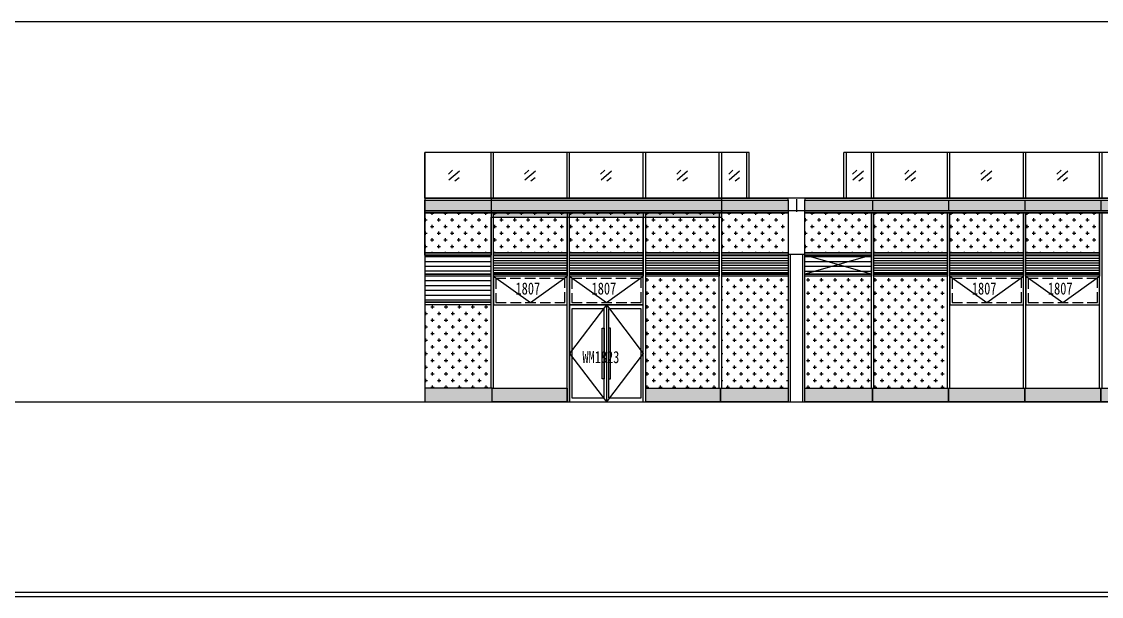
# Model space of a CAD drawing. Extents: x -483182 to 812890, y -390528 to -214858.
# Drawn here: x 229350 to 254905, y -390528 to -376928 of the extents above; entities that cross this region are included whole.
import ezdxf

# ---------------------------------------------------------------- set-up
doc = ezdxf.new("R2010")
doc.units = 0
doc.header["$LTSCALE"] = 1000
doc.header["$MEASUREMENT"] = 0
doc.linetypes.add('DASH', pattern=[0.35, 0.25, -0.1])
doc.layers.add('04-不打印_辅助线', color=165, linetype='Continuous', plot=False)
for name, color, linetype in [('05-填充_156', 156, 'Continuous'), ('05-填充_168', 168, 'Continuous'), ('05-填充_18', 18, 'Continuous'), ('A-C_窗', 140, 'Continuous'), ('A-C_门', 150, 'Continuous'), ('A-E_栏杆', 232, 'Continuous'), ('D-铝板', 181, 'Continuous'), ('外墙百叶', 162, 'Continuous')]:
    doc.layers.add(name, color=color, linetype=linetype)
doc.styles.add('_TCH_AXIS', font='STXIHEI_0.TTF', dxfattribs={"width": 0.75})
doc.styles.get("Standard").update_dxf_attribs({"font": 'STXIHEI_0.TTF', "width": 0.75})
pattern_1 = [(0, (-247690.5, 385628.43), (158.75, 158.75), [79.375, -238.125]), (90, (-247650.81, 385588.74), (-158.75, 158.75), [79.375, -238.125])]
pattern_2 = [(0, (-282688, 316229.43), (0, 114.3), [])]

# ---------------------------------------------------------------- blocks, each defined once
blk = doc.blocks.new('jmhrsdhj')
for p, q in [((-200, 3500), (-200, 0)), ((-150, 3500), (-150, 0)), ((150, 0), (150, 3500)), ((200, 0), (200, 3500))]:
    blk.add_line(p, q)
blk.add_lwpolyline([(-200, 3500), (200, 3500), (200, 4525), (-200, 4525)], close=True)
blk = doc.blocks.new('*U139')
at = {"layer": '05-填充_168'}
h = blk.add_hatch(color=256, dxfattribs=at)
h.dxf.hatch_style = 1
h.paths.add_polyline_path([(0, 300), (8600, 300), (8600, 50), (0, 50)])
for points in [[(0, 350), (8600, 350)], [(0, 300), (8600, 300)], [(0, 50), (8600, 50)], [(0, 0), (8600, 0)]]:
    blk.add_lwpolyline(points)
for points in [[(0, 300), (8600, 300), (8600, 350), (0, 350)], [(0, 300), (8600, 300), (8600, 50), (0, 50)], [(8600, 0), (0, 0), (0, 50), (8600, 50)]]:
    blk.add_lwpolyline(points, close=True)
blk = doc.blocks.new('*U167')
at = {"layer": 'A-C_窗'}
blk.add_line((0, 125), (0, -125), dxfattribs=at)
blk = doc.blocks.new('*U168')
at = {"layer": 'A-C_窗', "color": 0, "linetype": 'ByBlock', "lineweight": -2, "transparency": 16777216}
for p in [(0, 0), (1800, 0), (3600, 0), (5400, 0)]:
    blk.add_blockref('*U167', p, dxfattribs=at)
blk = doc.blocks.new('A$C5BC7050D')
for points in [[(-1735, 0), (5, 0), (5, 2300), (-1735, 2300)], [(-915, 100), (-915, 2200), (-1685, 2200), (-1685, 100)], [(-815, 100), (-45, 100), (-45, 2200), (-815, 2200)], [(-915, 550), (-965, 550), (-965, 1750), (-915, 1750)], [(-815, 550), (-765, 550), (-765, 1750), (-815, 1750)]]:
    blk.add_lwpolyline(points, close=True)
for points in [[(-865, 2300), (-1735, 1150), (-865, 0)], [(-865, 2300), (-865, 0)], [(-865, 2300), (5, 1150), (-865, 0)]]:
    blk.add_lwpolyline(points)
at = {"layer": '04-不打印_辅助线', "style": '_TCH_AXIS', "width": 0.75}
blk.add_text('WM1823', height=285.4, dxfattribs=at).set_placement((-1433, 920))
blk = doc.blocks.new('jtrsytrs')
at = {"layer": 'A-E_栏杆'}
for points in [[(861, -416), (763, -507)], [(1020, -435), (773, -648)], [(1016, -596), (911, -679)]]:
    blk.add_lwpolyline(points, dxfattribs=at)
blk = doc.blocks.new('*U165')
at = {"layer": 'A-C_窗'}
blk.add_blockref('jtrsytrs', (-907, 533), dxfattribs=at)
blk = doc.blocks.new('*U164')
at = {"layer": 'A-E_栏杆'}
for p, q in [((-30, -537.5), (-30, 537.5)), ((30, -537.5), (30, 537.5))]:
    blk.add_line(p, q, dxfattribs=at)
blk = doc.blocks.new('A$C58EF75E210')
at = {"layer": '05-填充_18'}
h = blk.add_hatch(color=256, dxfattribs=at)
h.dxf.hatch_style = 1
h.paths.add_polyline_path([(0, -100), (5460, -100), (5460, 350), (0, 350)])
blk.add_lwpolyline([(0, -100), (5460, -100), (5460, 350), (0, 350)], close=True)
blk = doc.blocks.new('ccc')
at = {"layer": 'A-C_窗'}
for points in [[(1600, 325), (0, 325), (0, 0), (1600, 0)], [(1600, 325), (3370, 325), (3370, 0), (1600, 0)], [(5230, 325), (7000, 325), (7000, 0), (5230, 0)], [(7000, 325), (8600, 325), (8600, 0), (7000, 0)], [(9000, 325), (10600, 325), (10600, 0), (9000, 0)], [(10600, 325), (12400, 325), (12400, 0), (10600, 0)], [(12400, 325), (14200, 325), (14200, 0), (12400, 0)], [(14200, 325), (16000, 325), (16000, 0), (14200, 0)], [(16000, 325), (17600, 325), (17600, 0), (16000, 0)]]:
    blk.add_lwpolyline(points, close=True, dxfattribs=at)
blk = doc.blocks.new('A$C2E0A5E3B')
blk.add_lwpolyline([(-5, 0), (1735, 0), (1735, 675), (-5, 675)], close=True)
for points in [[(-5, 675), (865, 50)], [(865, 50), (1735, 675)]]:
    blk.add_lwpolyline(points)
at = {"linetype": 'DASH'}
blk.add_lwpolyline([(45, 50), (1685, 50), (1685, 625), (45, 625)], close=True, dxfattribs=at)
at = {"layer": '04-不打印_辅助线', "width": 0.75}
blk.add_text('1807', height=285.4, dxfattribs=at).set_placement((514, 242))
blk = doc.blocks.new('*U155')
at = {"layer": 'A-C_窗'}
blk.add_blockref('A$C2E0A5E3B', (-865, -337.5), dxfattribs=at)
blk = doc.blocks.new('*U166')
at = {"layer": 'A-C_窗'}
blk.add_blockref('A$C2E0A5E3B', (-865, -337.5), dxfattribs=at)
blk = doc.blocks.new('kiufyujytd')
at = {"layer": '05-填充_156'}
h = blk.add_hatch(dxfattribs=at)
h.set_pattern_fill('CROSS', color=136, scale=100)
h.set_pattern_definition([(0, (-40217, 315929.43), (158.75, 158.75), [79.375, -238.125]), (90, (-40177.32, 315889.74), (-158.75, 158.75), [79.375, -238.125])])
h.paths.add_polyline_path([(-8800, 4175), (-7230, 4175), (-7230, 3225), (-8800, 3225)])
h = blk.add_hatch(dxfattribs=at)
h.set_pattern_fill('CROSS', color=136, scale=100)
h.set_pattern_definition([(0, (-38417, 315929.43), (158.75, 158.75), [79.375, -238.125]), (90, (-38377.32, 315889.74), (-158.75, 158.75), [79.375, -238.125])])
h.paths.add_polyline_path([(-7170, 4175), (-5430, 4175), (-5430, 3225), (-7170, 3225)])
h = blk.add_hatch(dxfattribs=at)
h.set_pattern_fill('CROSS', color=136, scale=100)
h.set_pattern_definition([(0, (-36617, 315929.43), (158.75, 158.75), [79.375, -238.125]), (90, (-36577.32, 315889.74), (-158.75, 158.75), [79.375, -238.125])])
h.paths.add_polyline_path([(-5370, 4175), (-3630, 4175), (-3630, 3225), (-5370, 3225)])
h = blk.add_hatch(dxfattribs=at)
h.set_pattern_fill('CROSS', color=136, scale=100)
h.set_pattern_definition([(0, (-34817, 315929.43), (158.75, 158.75), [79.375, -238.125]), (90, (-34777.32, 315889.74), (-158.75, 158.75), [79.375, -238.125])])
h.paths.add_polyline_path([(-3570, 4175), (-1830, 4175), (-1830, 3225), (-3570, 3225)])
h = blk.add_hatch(dxfattribs=at)
h.set_pattern_fill('CROSS', color=136, scale=100)
h.set_pattern_definition([(0, (-33187, 315929.43), (158.75, 158.75), [79.375, -238.125]), (90, (-33147.32, 315889.74), (-158.75, 158.75), [79.375, -238.125])])
h.paths.add_polyline_path([(-1770, 4175), (-200, 4175), (-200, 3225), (-1770, 3225)])
h = blk.add_hatch(dxfattribs=at)
h.set_pattern_fill('CROSS', color=136, scale=100)
h.set_pattern_definition([(0, (-31217, 315929.43), (158.75, 158.75), [79.375, -238.125]), (90, (-31177.32, 315889.74), (-158.75, 158.75), [79.375, -238.125])])
h.paths.add_polyline_path([(200, 4175), (1770, 4175), (1770, 3225), (200, 3225)])
h = blk.add_hatch(dxfattribs=at)
h.set_pattern_fill('CROSS', color=136, scale=100)
h.set_pattern_definition([(0, (-29417, 315929.43), (158.75, 158.75), [79.375, -238.125]), (90, (-29377.32, 315889.74), (-158.75, 158.75), [79.375, -238.125])])
h.paths.add_polyline_path([(1830, 4175), (3570, 4175), (3570, 3225), (1830, 3225)])
h = blk.add_hatch(dxfattribs=at)
h.set_pattern_fill('CROSS', color=136, scale=100)
h.set_pattern_definition([(0, (-27617, 315929.43), (158.75, 158.75), [79.375, -238.125]), (90, (-27577.32, 315889.74), (-158.75, 158.75), [79.375, -238.125])])
h.paths.add_polyline_path([(3630, 4175), (5370, 4175), (5370, 3225), (3630, 3225)])
h = blk.add_hatch(dxfattribs=at)
h.set_pattern_fill('CROSS', color=136, scale=100)
h.set_pattern_definition([(0, (-25817, 315929.43), (158.75, 158.75), [79.375, -238.125]), (90, (-25777.32, 315889.74), (-158.75, 158.75), [79.375, -238.125])])
h.paths.add_polyline_path([(5430, 4175), (7170, 4175), (7170, 3225), (5430, 3225)])
h = blk.add_hatch(dxfattribs=at)
h.set_pattern_fill('LINE', color=256, scale=60)
h.set_pattern_definition([(0, (-5914, 2725), (0, 57.15), [])])
h.paths.add_polyline_path([(-7170, 3175), (-5430, 3175), (-5430, 2725), (-7170, 2725)])
h = blk.add_hatch(dxfattribs=at)
h.set_pattern_fill('LINE', color=256, scale=60)
h.set_pattern_definition([(0, (-4114, 2725), (0, 57.15), [])])
h.paths.add_polyline_path([(-5370, 3175), (-3630, 3175), (-3630, 2725), (-5370, 2725)])
h = blk.add_hatch(dxfattribs=at)
h.set_pattern_fill('LINE', color=256, scale=60)
h.set_pattern_definition([(0, (-2314, 2725), (0, 57.15), [])])
h.paths.add_polyline_path([(-3570, 3175), (-1830, 3175), (-1830, 2725), (-3570, 2725)])
h = blk.add_hatch(dxfattribs=at)
h.set_pattern_fill('LINE', color=256, scale=60)
h.set_pattern_definition([(0, (-684, 2725), (0, 57.15), [])])
h.paths.add_polyline_path([(-1770, 3175), (-200, 3175), (-200, 2725), (-1770, 2725)])
h = blk.add_hatch(dxfattribs=at)
h.set_pattern_fill('LINE', color=256, scale=60)
h.set_pattern_definition([(0, (3086, 2725), (0, 57.15), [])])
h.paths.add_polyline_path([(1830, 3175), (3570, 3175), (3570, 2725), (1830, 2725)])
h = blk.add_hatch(dxfattribs=at)
h.set_pattern_fill('LINE', color=256, scale=60)
h.set_pattern_definition([(0, (4886, 2725), (0, 57.15), [])])
h.paths.add_polyline_path([(3630, 3175), (5370, 3175), (5370, 2725), (3630, 2725)])
h = blk.add_hatch(dxfattribs=at)
h.set_pattern_fill('LINE', color=256, scale=60)
h.set_pattern_definition([(0, (6686, 2725), (0, 57.15), [])])
h.paths.add_polyline_path([(5430, 3175), (7170, 3175), (7170, 2725), (5430, 2725)])
h = blk.add_hatch(dxfattribs=at)
h.set_pattern_fill('CROSS', color=136, scale=100)
h.set_pattern_definition(pattern_1)
h.paths.add_polyline_path([(3570, 2675), (1830, 2675), (1830, 25), (3570, 25)])
h.paths.add_polyline_path([(1770, 25), (200, 25), (200, 2675), (1770, 2675)])
h.paths.add_polyline_path([(-200, 2675), (-1770, 2675), (-1770, 25), (-200, 25)])
h.paths.add_polyline_path([(-1830, 25), (-3570, 25), (-3570, 2675), (-1830, 2675)])
h = blk.add_hatch(dxfattribs=at)
h.set_pattern_fill('CROSS', color=136, scale=100)
h.set_pattern_definition(pattern_1)
h.paths.add_polyline_path([(-7230, 2000), (-8800, 2000), (-8800, 25), (-7230, 25)])
at = {"layer": '05-填充_168'}
h = blk.add_hatch(color=256, dxfattribs=at)
h.dxf.hatch_style = 1
h.paths.add_polyline_path([(57630, -300), (60008, -300), (60008, 25), (57630, 25)])
h.paths.add_polyline_path([(54200, 25), (55770, 25), (55770, -300), (54200, -300)])
h.paths.add_polyline_path([(45200, -300), (53800, -300), (53800, 25), (45200, 25)])
h.paths.add_polyline_path([(43230, -300), (44800, -300), (44800, 25), (43230, 25)])
h.paths.add_polyline_path([(36200, 25), (37770, 25), (37770, -300), (36200, -300)])
h.paths.add_polyline_path([(27200, -300), (35800, -300), (35800, 25), (27200, 25)])
h.paths.add_polyline_path([(23430, -300), (26800, -300), (26800, 25), (23430, 25)])
h.paths.add_polyline_path([(18200, -300), (21570, -300), (21570, 25), (18200, 25)])
h.paths.add_polyline_path([(14430, -300), (17800, -300), (17800, 25), (14430, 25)])
h.paths.add_polyline_path([(9200, -300), (12570, -300), (12570, 25), (9200, 25)])
h.paths.add_polyline_path([(200, -300), (8800, -300), (8800, 25), (200, 25)])
h.paths.add_polyline_path([(-3570, -300), (-200, -300), (-200, 25), (-3570, 25)])
h.paths.add_polyline_path([(-5430, -300), (-8800, -300), (-8800, 25), (-5430, 25)])
at = {"layer": '外墙百叶'}
h = blk.add_hatch(dxfattribs=at)
h.set_pattern_fill('LINE', color=256, scale=120)
h.set_pattern_definition(pattern_2)
h.paths.add_polyline_path([(-8800, 2725), (-7230, 2725), (-7230, 3175), (-8800, 3175)])
h = blk.add_hatch(dxfattribs=at)
h.set_pattern_fill('LINE', color=256, scale=120)
h.set_pattern_definition([(0, (15101.5, 72424), (0, 114.3), [])])
h.paths.add_polyline_path([(200, 3175), (1770, 3175), (1770, 2725), (200, 2725)])
h = blk.add_hatch(dxfattribs=at)
h.set_pattern_fill('LINE', color=256, scale=120)
h.set_pattern_definition(pattern_2)
h.paths.add_polyline_path([(-8800, 2060), (-7230, 2060), (-7230, 2675), (-8800, 2675)])
for points in [[(-8800, 4175), (-7230, 4175), (-7230, 3225), (-8800, 3225)], [(-7170, 4175), (-5430, 4175), (-5430, 3225), (-7170, 3225)], [(-5370, 4175), (-3630, 4175), (-3630, 3225), (-5370, 3225)], [(-3570, 4175), (-1830, 4175), (-1830, 3225), (-3570, 3225)], [(-1770, 4175), (-200, 4175), (-200, 3225), (-1770, 3225)], [(200, 4175), (1770, 4175), (1770, 3225), (200, 3225)], [(1830, 4175), (3570, 4175), (3570, 3225), (1830, 3225)], [(3630, 4175), (5370, 4175), (5370, 3225), (3630, 3225)], [(5430, 4175), (7170, 4175), (7170, 3225), (5430, 3225)], [(-7230, 3175), (-8800, 3175), (-8800, 3225), (-7230, 3225)], [(-5430, 3175), (-7170, 3175), (-7170, 3225), (-5430, 3225)], [(-7170, 3175), (-5430, 3175), (-5430, 2725), (-7170, 2725)], [(-3630, 3175), (-5370, 3175), (-5370, 3225), (-3630, 3225)], [(-5370, 3175), (-3630, 3175), (-3630, 2725), (-5370, 2725)], [(-1830, 3175), (-3570, 3175), (-3570, 3225), (-1830, 3225)], [(-3570, 3175), (-1830, 3175), (-1830, 2725), (-3570, 2725)], [(-200, 3175), (-1770, 3175), (-1770, 3225), (-200, 3225)], [(-1770, 3175), (-200, 3175), (-200, 2725), (-1770, 2725)], [(1770, 3175), (200, 3175), (200, 3225), (1770, 3225)], [(200, 3175), (1770, 3175), (1770, 2725), (200, 2725)], [(3570, 3175), (1830, 3175), (1830, 3225), (3570, 3225)], [(1830, 3175), (3570, 3175), (3570, 2725), (1830, 2725)], [(5370, 3175), (3630, 3175), (3630, 3225), (5370, 3225)], [(3630, 3175), (5370, 3175), (5370, 2725), (3630, 2725)], [(7170, 3175), (5430, 3175), (5430, 3225), (7170, 3225)], [(5430, 3175), (7170, 3175), (7170, 2725), (5430, 2725)], [(-5430, 2675), (-7170, 2675), (-7170, 2725), (-5430, 2725)], [(-3630, 2675), (-5370, 2675), (-5370, 2725), (-3630, 2725)], [(-1830, 2675), (-3570, 2675), (-3570, 2725), (-1830, 2725)], [(-200, 2675), (-1770, 2675), (-1770, 2725), (-200, 2725)], [(1770, 2675), (200, 2675), (200, 2725), (1770, 2725)], [(3570, 2675), (1830, 2675), (1830, 2725), (3570, 2725)], [(5370, 2675), (3630, 2675), (3630, 2725), (5370, 2725)], [(7170, 2675), (5430, 2675), (5430, 2725), (7170, 2725)]]:
    blk.add_lwpolyline(points, close=True)
for points in [[(-8800, 3225), (-7230, 3225)], [(-8800, 3175), (-7230, 3175)], [(-7170, 3225), (-5430, 3225)], [(-7170, 3175), (-5430, 3175)], [(-5370, 3225), (-3630, 3225)], [(-5370, 3175), (-3630, 3175)], [(-3570, 3225), (-1830, 3225)], [(-3570, 3175), (-1830, 3175)], [(-1770, 3225), (-200, 3225)], [(-1770, 3175), (-200, 3175)], [(200, 3225), (1770, 3225)], [(200, 3175), (1770, 3175)], [(1830, 3225), (3570, 3225)], [(1830, 3175), (3570, 3175)], [(3630, 3225), (5370, 3225)], [(3630, 3175), (5370, 3175)], [(5430, 3225), (7170, 3225)], [(5430, 3175), (7170, 3175)]]:
    blk.add_lwpolyline(points)
at = {"layer": 'A-C_窗'}
for p, q in [((-8800, 4525), (-8800, 5600)), ((0, 4500), (0, 4200)), ((1770, 25), (1770, 4175)), ((1830, 25), (1830, 4175)), ((3570, 25), (3570, 4175)), ((3630, 25), (3630, 4175)), ((5370, 25), (5370, 4175)), ((5430, 25), (5430, 4175)), ((7170, 25), (7170, 4175)), ((7230, 25), (7230, 4175)), ((-7230, 25), (-7230, 4075)), ((-7170, 25), (-7170, 4075)), ((-5430, -300), (-5430, 4075)), ((-5370, -300), (-5370, 4075)), ((-3630, -300), (-3630, 4075)), ((-3570, -300), (-3570, 4075)), ((-1830, 25), (-1830, 4075)), ((-1770, 25), (-1770, 4075)), ((-7230, 2725), (-8800, 2725)), ((-7230, 2675), (-8800, 2675)), ((-7230, 2060), (-8800, 2060)), ((-7230, 2000), (-8800, 2000))]:
    blk.add_line(p, q, dxfattribs=at)
for points in [[(-1120, 5600), (-8800, 5600), (-8800, -300), (44970, -300)], [(44970, 5600), (1120, 5600)]]:
    blk.add_lwpolyline(points, dxfattribs=at)
at = {"layer": '外墙百叶'}
for p, q in [((1770, 3175), (200, 2725)), ((1770, 2725), (200, 3175))]:
    blk.add_line(p, q, dxfattribs=at)
for points in [[(-8800, 2725), (-7230, 2725), (-7230, 3175), (-8800, 3175)], [(-8800, 2060), (-7230, 2060), (-7230, 2675), (-8800, 2675)]]:
    blk.add_lwpolyline(points, close=True, dxfattribs=at)
blk.add_blockref('ccc', (-8800, -300))
at = {"layer": 'A-C_窗'}
for name, p in [('*U139', (-8800, 4175)), ('*U139', (200, 4175)), ('*U168', (1800, 4350))]:
    blk.add_blockref(name, p, dxfattribs=at)
at = {"layer": 'A-C_窗', "color": 0, "linetype": 'ByBlock', "lineweight": -2, "transparency": 16777216}
for name, p in [('*U155', (-6300, 2338)), ('*U155', (-4500, 2338)), ('*U166', (4500, 2338)), ('*U166', (6300, 2338))]:
    blk.add_blockref(name, p, dxfattribs=at)
at = {"layer": 'A-C_门'}
blk.add_blockref('A$C5BC7050D', (-3635, -300), dxfattribs=at)
at = {"layer": 'A-E_栏杆', "color": 0, "linetype": 'ByBlock', "lineweight": -2, "transparency": 16777216}
for name, p in [('*U164', (-7200, 5062)), ('*U164', (-5400, 5062)), ('*U164', (-3600, 5062)), ('*U164', (-1800, 5062)), ('*U164', (-1150, 5062)), ('*U164', (1150, 5062)), ('*U164', (1800, 5062)), ('*U164', (3600, 5062)), ('*U164', (5400, 5062)), ('*U164', (7200, 5062)), ('*U165', (-8093, 5067)), ('*U165', (-6293, 5067)), ('*U165', (-4493, 5067)), ('*U165', (-2693, 5067)), ('*U165', (-1460, 5067)), ('*U165', (1469, 5067)), ('*U165', (2707, 5067)), ('*U165', (4507, 5067)), ('*U165', (6307, 5067))]:
    blk.add_blockref(name, p, dxfattribs=at)
at = {"layer": 'D-铝板'}
for name, p in [('A$C58EF75E210', (-7230, 4175)), ('jmhrsdhj', (0, -300))]:
    blk.add_blockref(name, p, dxfattribs=at)

msp = doc.modelspace()

# ---------------------------------------------------------------- linework, layer by layer
at = {"layer": '04-不打印_辅助线'}
for points in [[(-29082.7, -376928.4), (480719.6, -376928.4)], [(-29082.7, -385928.4), (480719.6, -385928.4)], [(-29082.7, -390428.4), (480719.6, -390428.4)], [(-29082.7, -390528.4), (480719.6, -390528.4)]]:
    msp.add_lwpolyline(points, dxfattribs=at)
at = {"layer": 'A-C_窗'}
msp.add_lwpolyline([(307698.3, -381103.4), (238890.5, -381103.4)], dxfattribs=at)

# ---------------------------------------------------------------- block references
msp.add_blockref('kiufyujytd', (247690.5, -385628.4), dxfattribs=at)

doc.saveas('drawing.dxf')
